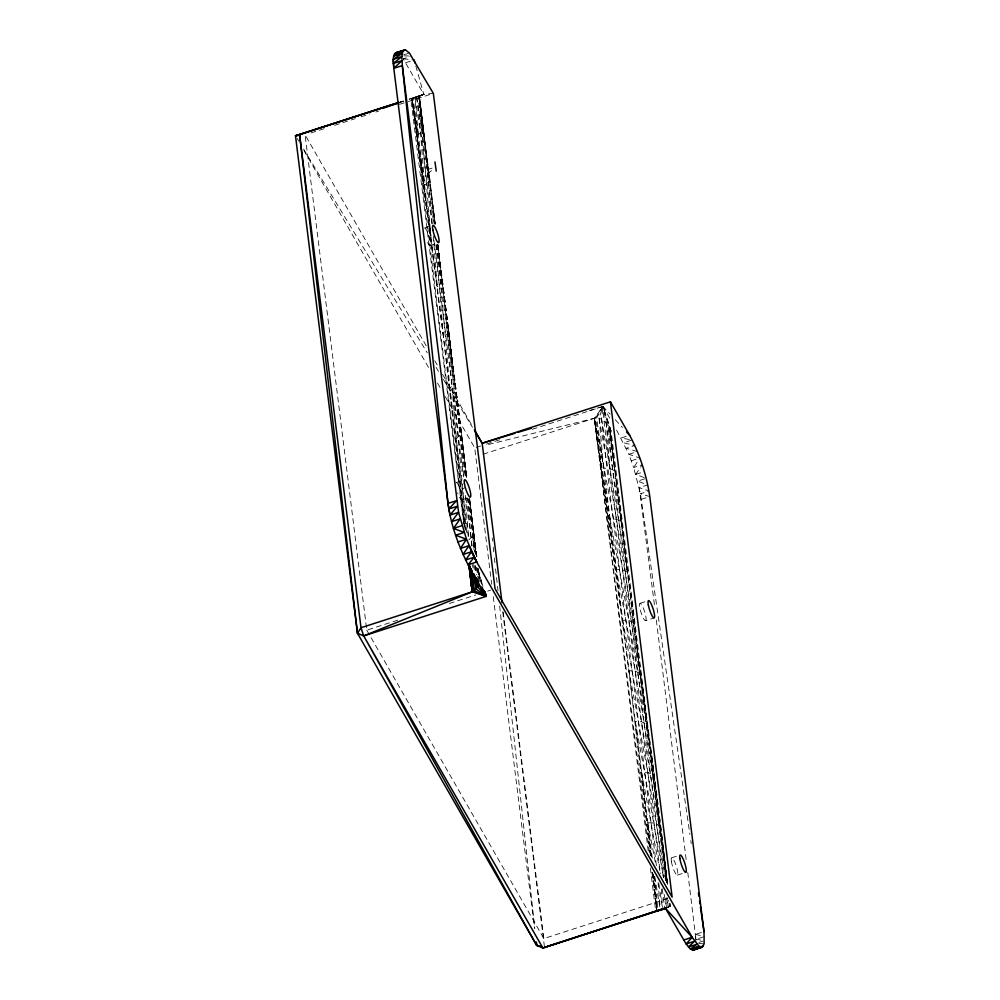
<?xml version="1.0" encoding="UTF-8"?>
<svg xmlns="http://www.w3.org/2000/svg" width="1000" height="1000" viewBox="0 0 1000 1000"><rect width="100%" height="100%" fill="white"/><g stroke="black" fill="none" stroke-linecap="round" stroke-linejoin="round"><path stroke-width="0.75" stroke-dasharray="5 3.75" d="M432.25 223.625L423.288 126.95L419.375 96.275L410.838 98.737L464.175 526.888M408.288 101.525L433.35 93.425L423.775 94.325L419.038 96.562L429.588 177.587L433.925 223.2M415.825 65.963L423.775 94.325L411.938 98.387L437.2 286.725L441.188 283.163L442.1 281.038L437.85 244.825L442.1 281.038C451.4 363.875 455.562 447.175 465.737 529.925M437.775 244.675L454.825 380.175L463.787 476.863M437.75 245.125L461.138 430.812L465.625 477.987M476.012 554.062L473.75 532.112M656.4 865.575L606.888 468.088L601.55 419L602.987 406.438L589.562 410.525M652.275 858.05L603.725 468.225L599.087 418.125L602.987 406.438L610.163 414.2M468.363 536.888L418.275 134.787L422.262 131.225L423.175 129.1L419.375 96.275L423.775 94.325L403.188 58.788L410.275 56.5M468.738 539.963L472.725 536.388L473.65 534.263L469.387 498.062M616.6 430.125L628.85 454.312L639.85 458.038L633.663 467.525L640.45 493.775L689.9 834.388M654.412 604.637L639.225 487.65L647.738 484.9L637.663 481.125L646.175 478.375L635.788 474.363L642.175 464.775L633.663 467.525L628.85 454.312L637.362 451.562L626.275 448.263L634.788 445.513L623.688 442.788L632.2 440.037L621.125 438.013L629.637 435.262M483.075 454.225L594.325 418.275L602.987 406.438L611.3 420.913M427.725 173.9L433.5 168.9M435.037 224.25L419.038 96.562L423.775 94.325L414.95 97.45L418.275 134.787L411.938 98.387L424.588 185.438L428.562 181.875L429.487 179.75L419.375 96.275M465.45 530.05L449.812 388.025L453.8 384.45L454.725 382.325L448.512 329.525L466.75 534.35M456.125 438.663L460.112 435.1L461.025 432.975L454.825 380.175M462.438 489.312L464.75 487.688M665.525 908.425L670.25 906.188L669.862 903.088L670.25 906.188L665.525 908.425L669.425 906.55L668.587 900.45M464.312 526.838L411.938 98.387L430.887 236.088L418.875 96.35L423.775 94.325L409.025 99.087M431.863 223.713L416.613 96.95L423.775 94.325L409.113 99.325M400.325 102.325L403.25 101.325M403.738 54.85L409.412 53.012M405.637 62.737L411.312 60.9M400.175 101.938L403.125 100.988M310.975 132.963L324.237 128.675M334.562 125.337L355.2 118.675M361.1 116.775L369.95 113.912M375.85 112L378.8 111.05M399.438 104.388L406.812 102M427.3 169.65L434.387 167.35M424.55 228.038L433.062 225.287M430.062 245.45L435.737 243.612M476.188 447.4L480.613 445.975M486.512 444.062L499.775 439.775M532.225 429.3L602.987 406.438L611.062 430.975L667.55 884.513C650.1 728.238 626.6 572.875 599.087 418.125L595.475 418L485.312 445.25M455.988 482.638L464.513 479.888M462.013 499.738L470.525 496.987M631.325 460.788L639.85 458.038M635.788 474.363L644.312 471.613M641.3 499.35L649.812 496.6L640.45 493.775L648.962 491.025L639.225 487.65M426.238 345.875L305.075 134.875L366.763 630.163L399.2 619.688M449.338 603.5L475.875 594.925M487.675 591.112L490.625 590.163M640.088 603.312L648.6 600.562M645.512 620.725A9.137 1.837 72.1 0 0 643.088 607.575A9.137 1.837 72.1 0 0 639.8 607.75A9.137 1.837 72.1 0 0 645.512 620.725L654.025 617.975M671.55 857.85L680.062 855.1M677.438 875.088L685.95 872.337M366.763 630.163L543.85 938.562L667.712 898.55M695.913 941.9L695.487 934.412L702.588 932.125M687.775 872.487L695.95 939.3L703.037 937.013M698.838 942.475L703.088 941.1M611.062 430.975L602.987 406.438L595.475 418L603.725 468.225L609.913 468.512L614.763 470.887L665.863 880.625M648.238 851.062L594.325 418.275L610.025 518.875L616.225 519.15L621.075 521.538L609.8 427.85L603.938 420.475L599.087 418.125M667.25 883.075C649.95 727.087 625.037 572.163 594.325 418.275L616.337 569.525L622.537 569.8L627.388 572.188L667.275 883M649.4 852.113L594.325 418.275L622.65 620.163L628.837 620.45L633.688 622.825M650.55 855.512L635.262 721.462L641.462 721.737L646.312 724.125L667.212 883.05C654.775 777.837 636.237 673.525 616.337 569.525M650.75 855.425L641.575 772.1L647.763 772.387L652.613 774.762M651.35 856.8L647.875 822.75L654.075 823.025L658.925 825.413L667.05 883.325M403.975 55.85L408.612 55.963M698.713 943.538L704.15 943.812M403.188 58.788L414.15 59.988M695.95 939.3L704.513 940.638M695.487 934.412L704.463 936.55M640 673.475L635.15 671.087L628.95 670.812L594.325 418.275M635.262 721.462L663.075 874.625L665.238 876.05L666.488 883.587M615.288 419.738L622.463 427.5M297.113 138.425L298.725 141.088M303.575 149.075L427.212 352.75M436.1 367.388L438.525 371.388M443.375 379.375L472.463 427.287M434.787 360.763L437.113 364.812M442.55 374.288L472.837 427.038M304.025 150.625L428.938 368.162M437.475 383.025L441.35 389.775M445.238 396.538L474.712 447.875L491.7 584.275M479.95 579.7L482.062 585.237M477.837 568.688L482.925 586.388M478.225 571.788L482.975 586.213M667.513 884.513L609.8 427.85L614.763 470.887L608.138 424.988L602.987 406.438L596.65 417.875L603.725 468.225M663.388 877.625L612.6 469.462L606.163 422.5L602.987 406.438L603.938 420.475L660.387 873.675M610.025 518.875L628.837 620.45L646.312 724.125M622.65 620.163L641.462 721.737L658.925 825.413M641.575 772.1L659.837 870.675M647.875 822.75L655.625 864.075M664.163 894.35L666.587 907.638L665.312 895.638M601.55 419L627.388 572.188L609.8 427.85M654.7 876.425L659.812 906.8M669.75 903.175L670.25 906.188M416.613 96.95L422.262 131.225M621.075 521.538L612.6 469.462L608.138 424.988M663.075 874.625L663.562 877.712M666.725 897.775L668.188 907.038L667.3 897.75M414.95 97.45L420.588 133.162L424.588 185.438M472.463 564.55L472.938 567.625M690.788 840.562L691.237 843.65M658.875 883.7L662.588 909.062M468.925 499.137L475.363 554.425M477.325 567.962L479.3 581.487M418.275 134.787L413 98.05L423.775 94.325L417.95 96.575L433.725 223.312M472.088 545.938L465.7 495.363M474.762 565.712L475.588 571.8M418.875 96.35L423.175 129.1M473.65 534.263L476.438 555.538M478.225 569.2L479.425 578.325L478.3 568.9L479.062 575.037M411.938 98.387L443.512 337.375L465.25 529.75M651.963 872.25L656.875 910.987L654.4 876.4M435.138 223.263L419.038 96.562L435.012 223.45M656.338 620.112L686.612 863.188M662.262 888.737L664.513 906.812M650.35 868.075L655.75 911.35M503.175 611.975L543.85 938.562M502.713 611.875L544.3 945.738M493.25 596.675L534.562 928.363M438 245.113L466.863 476.863M437.688 245.212L466.825 477.488M469.538 499.162L476.725 556.462M437.55 245.162L466.575 477.488M469.25 498.975L475.913 553.2M436.4 244.788L465.462 478.075M467.95 498.025L474.65 551.888M476.587 567.375L477.738 576.675M433.963 240.6L463.4 476.938M478.288 569.075L479.425 578.325M477.85 569.3L478.938 578.438M461.138 430.812L466.625 477.587M442.212 278.875L448.413 331.688L447.488 333.812L443.512 337.375L435.688 241.8M429.588 177.587L435.087 224.363M650.387 855.2L628.95 670.812L647.763 772.387L665.675 880.7M652.375 872.25L656.688 909.438L652.788 873.95M652.663 874L656.7 909.438M492.212 537.888L492.55 540.988M493.225 547.188L493.738 551.838M494.412 558.038L494.913 562.688M495.588 568.888L497.962 590.575M499.65 606.075L534.825 928.363M654.513 876.5L658.025 910.6M653.088 873.838L656.875 910.987M471.825 546.025L467.512 498.113M473.7 564.513L474.325 570.675M437.225 244.363L449.812 388.025M472.725 536.388L474.375 553.263M475.562 565.538L476.463 574.738M658.1 882.4L660.088 906.787M606.163 422.5L609.913 468.512M465.337 495.375L468.5 536.888M433.325 236L437.2 286.725M661.338 889.062L662.487 907.525M425.125 228.25A9.137 1.837 72.1 0 1 430.55 242.675A9.137 1.837 72.1 0 1 426.25 239.3M456.45 482.5A9.137 1.837 72.1 0 1 460.875 491.025A9.137 1.837 72.1 0 1 461.875 499.85A9.137 1.837 72.1 0 1 457.625 492.863M403.425 101.137L400.462 102.088L403.45 101.112M476.775 556.625L469.525 498.325L476.775 556.638M671.35 861.275A9.137 1.837 72.1 0 0 676.95 875.125A9.137 1.837 72.1 0 0 675.2 863.012A9.137 1.837 72.1 0 0 671.35 861.275"/><path stroke-width="1.5" d="M398.7 102.425L295.487 135.762L357.463 633.288L363.7 635.925L486.3 596.312C468.113 568.038 452.562 537.075 447.987 503.4L393.8 68.338C393.713 63.35 391.775 56.9 395.538 52.838L405.538 50L409.412 53.012L433.35 93.425L495.05 588.725L672.138 897.125L610.438 401.825L482.163 443.263L474.888 431.287M402.925 51.238L401.812 56.612L402.312 65.588L447.987 503.4L450.062 515.1L458.575 512.35L402.312 65.588L393.8 68.338L393.3 59.363L402.163 53.438L393.65 56.188L404.05 50.087L395.538 52.838L402.925 51.238L394.412 53.987M398.975 102.575L299.587 134.675L361 627.737L363.7 635.925L473.338 591.362L477.663 587.013L478.713 584.425L478.125 579.775M541.888 946.663L536.688 945.4L363.7 635.925L542.913 948.037L666.587 907.638L542.913 948.037L536.688 945.4L357.463 633.288L361 627.737L472.25 591.8L486.3 596.312L484.875 591.987L486.3 596.312L473.338 591.362L471.312 568.688M476.675 561.987L471.525 551.737L465.613 559.963L474.125 557.212L468.162 564.738L476.675 561.987L466.475 539.212L455.625 535.225L464.137 532.475L453.5 528.387L460.138 518.875L451.625 521.625L458.575 512.35L466.475 539.212L460.438 548.438L468.963 545.688L476.675 561.987L692.175 937.262L698.975 946.263L702.262 947.163L704.15 943.812L704 931.663L649.812 496.6C646.55 475.262 639.825 454.325 629.637 435.262L610.438 401.825M468.963 545.688L463.013 554.487L471.525 551.737M450.062 515.1L457.35 506.225L448.837 508.975L456.5 500.65L447.987 503.4M662.588 909.062L665.525 908.425L692.175 937.262L686.112 943.962L690.462 949.013L693.75 949.912L702.262 947.163L692.262 950L698.975 946.263L690.462 949.013L696.912 944.237L688.4 946.988L694.625 941.213L686.112 943.962L665.525 908.425L664.7 908.325M393.8 68.338L401.863 60.7L393.35 63.45L401.812 56.612L393.3 59.363M382.738 108.338L398.862 102.837M398.45 52.287L405.538 50M453.5 528.387L462.013 525.638M457.962 541.962L466.475 539.212M544.5 947.288L665.525 908.425L660.325 909.837M683.65 940.013L692.175 937.262M692.262 950L700.775 947.25M299.6 135.375L295.487 135.762L399.012 102.537M474.4 429.738L482.163 443.263L514.975 433.263M517.962 432.35L531.388 428.263M656.875 910.987L665.525 908.425L658.025 910.6M295.487 135.762L299.587 134.675L357.463 633.288M473.862 573.775L476.188 589.15L486.3 596.312L484.188 590.775M476.413 577.888L477.663 587.013L486.3 596.312L474.363 590.775L472.15 570.75M626.562 431.938L629.637 435.262M478.713 584.425L486.3 596.312L481.85 586.875M414.15 59.988L414.988 62.975M434.963 161.925L436.238 171.15M698.4 893.062L698.85 896.15M699.525 900.788L699.975 903.875M700.425 906.963L704 931.663M482.163 443.263L502.025 602.688M536.3 942.3L536.688 945.4L536.35 942.312M468.787 563.987L472.25 591.8L470.7 568.925M468.85 563.962L472.25 591.8L469.875 566.962M469.1 563.875L472.25 591.8L469.325 563.962M469.2 564.012L472.25 591.8M474.787 575.3L476.188 589.15M476.763 577.812L477.663 587.013M694.887 948.763L693.75 949.912L703.4 946.012L694.887 948.763M648.325 605A9.137 1.837 72.1 0 0 654.025 617.975A9.137 1.837 72.1 0 0 651.6 604.825A9.137 1.837 72.1 0 0 648.325 605M679.862 858.525A9.137 1.837 72.1 0 0 685.462 872.375A9.137 1.837 72.1 0 0 683.713 860.263A9.137 1.837 72.1 0 0 679.862 858.525M464.412 483.587A9.137 1.837 72.1 0 0 470.062 497.125A9.137 1.837 72.1 0 0 468.062 484.613A9.137 1.837 72.1 0 0 464.412 483.587M432.863 229.913A9.137 1.837 72.1 0 0 438.575 242.7A9.137 1.837 72.1 0 0 436.025 229.363A9.137 1.837 72.1 0 0 432.863 229.913"/></g></svg>
